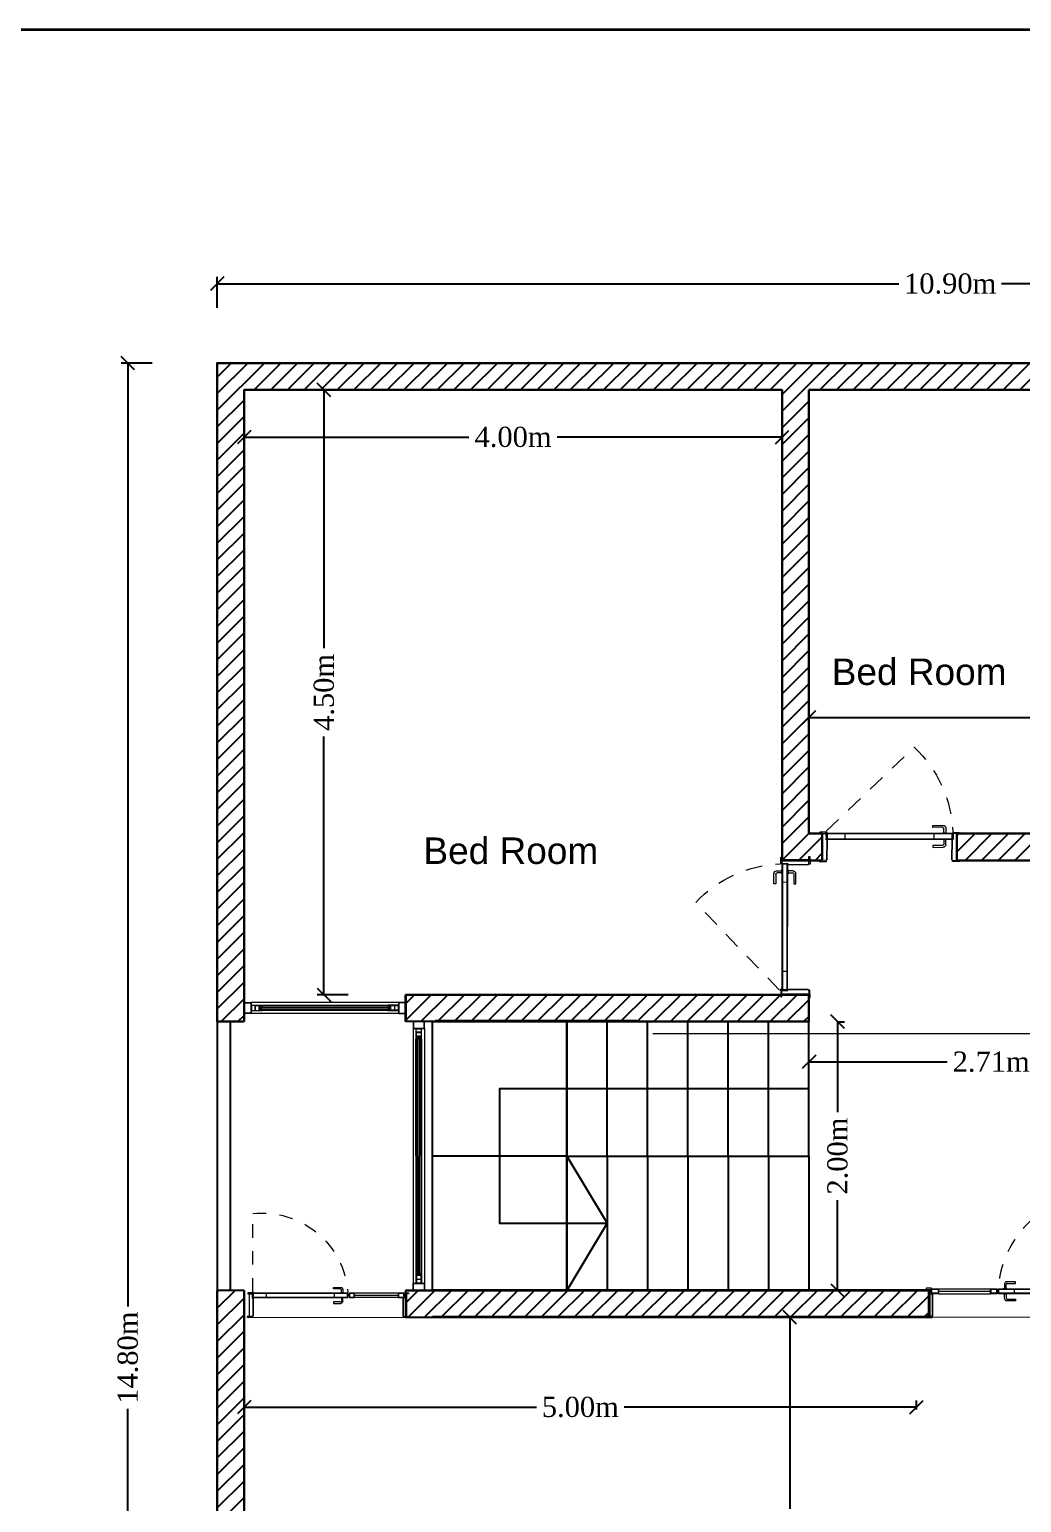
# Model space of a CAD drawing. Header units: millimetres. Extents: x 860 to 1444, y -43 to 267.
# Drawn here: x 1240.67 to 1248.05, y 204.39 to 215.35 of the extents above; entities that cross this region are included whole.
import ezdxf

# ---------------------------------------------------------------- set-up
doc = ezdxf.new("R2010")
doc.units = ezdxf.units.MM
doc.header["$MEASUREMENT"] = 0
doc.linetypes.add('HIDDEN', pattern=[0.375, 0.25, -0.125])
for name, color, linetype, lineweight in [('Doors', 252, 'Continuous', 9), ('HATCH', 252, 'Continuous', 5), ('WALL', 7, 'Continuous', 30)]:
    doc.layers.add(name, color=color, linetype=linetype, lineweight=lineweight)
doc.layers.add('windows', color=252, linetype='Continuous')
doc.styles.add('Peshawa CENTER', font='times.ttf', dxfattribs={"height": 0.15})
doc.dimstyles.new('Peshawa', dxfattribs={"dimtxt": 0.15, "dimasz": 0.1, "dimexe": 0.05, "dimexo": 0.25, "dimgap": 0.05, "dimtad": 0, "dimtoh": 1, "dimzin": 0, "dimdsep": 46, "dimtxsty": 'Peshawa CENTER', "dimblk": 'OBLIQUE', "dimcen": 0.09, "dimclrd": 251, "dimclre": 251, "dimclrt": 7, "dimadec": 0, "dimazin": 0, "dimtfac": 1, "dimtofl": 0, "dimtmove": 0, "dimatfit": 3, "dimldrblk": 'NONE', "dimfxl": 0, "dimtolj": 1, "dimtzin": 0, "dimarcsym": 0})

# ---------------------------------------------------------------- blocks, each defined once
blk = doc.blocks.new('*U448')
at = {"layer": 'windows', "color": 253, "lineweight": 9}
for p, q in [((0, 0.823), (0.001, 1.898)), ((0.061, 1.898), (0.062, 1.898)), ((0.082, 0.823), (0.082, 1.898))]:
    blk.add_line(p, q, dxfattribs=at)
at = {"layer": 'windows', "color": 251, "lineweight": 9}
for p, q in [((0.055, 1.832), (0.028, 1.839)), ((0.056, 0.889), (0.029, 0.882))]:
    blk.add_line(p, q, dxfattribs=at)
at = {"layer": 'windows', "linetype": 'Continuous', "lineweight": 9}
for points in [[(0.001, 1.898), (0.001, 1.951), (0.082, 1.951), (0.082, 1.898)], [(0.059, 1.87), (0.059, 1.87), (0.059, 1.896), (0.024, 1.896), (0.024, 1.87)], [(0.024, 1.869), (0.024, 1.869), (0.024, 1.869), (0.024, 1.869), (0.024, 1.841), (0.024, 1.841), (0.059, 1.841), (0.059, 1.841), (0.059, 1.869), (0.059, 1.841), (0.059, 1.869), (0.059, 1.869), (0.059, 1.869), (0.059, 1.869), (0.059, 1.869), (0.059, 1.869), (0.024, 1.869), (0.024, 1.869), (0.024, 1.869), (0.024, 1.869)], [(0.028, 1.832), (0.055, 1.832), (0.055, 1.839), (0.028, 1.839)], [(0.025, 0.852), (0.025, 0.852), (0.025, 0.852), (0.025, 0.852), (0.025, 0.88), (0.025, 0.88), (0.06, 0.88), (0.06, 0.88), (0.06, 0.852), (0.06, 0.88), (0.06, 0.852), (0.06, 0.852), (0.06, 0.852), (0.06, 0.852), (0.06, 0.852), (0.06, 0.852), (0.025, 0.852), (0.025, 0.852), (0.025, 0.852), (0.025, 0.852)], [(0.029, 0.889), (0.056, 0.889), (0.056, 0.882), (0.029, 0.882)], [(0, 0.823), (0, 0.77), (0.083, 0.77), (0.082, 0.823)], [(0.06, 0.851), (0.06, 0.851), (0.06, 0.825), (0.025, 0.825), (0.025, 0.851)]]:
    blk.add_lwpolyline(points, close=True, dxfattribs=at)
for points in [[(0.003, 1.904), (0.003, 1.946, -0.414214), (0.006, 1.948), (0.077, 1.948, -0.414214), (0.08, 1.946), (0.08, 1.903, -0.414214), (0.077, 1.901), (0.006, 1.901, -0.414214)], [(0.003, 0.818), (0.003, 0.776, 0.414214), (0.005, 0.773), (0.077, 0.773, 0.414214), (0.08, 0.776), (0.08, 0.818, 0.414214), (0.077, 0.82), (0.005, 0.82, 0.414214)]]:
    blk.add_lwpolyline(points, format="xyb", close=True, dxfattribs=at)
for points in [[(0.062, 1.898), (0.062, 1.839), (0.062, 1.819), (0.058, 1.819), (0.058, 1.822), (0.059, 1.822), (0.059, 1.839), (0.024, 1.839), (0.024, 1.822), (0.025, 1.822), (0.025, 1.819), (0.021, 1.819), (0.021, 1.839), (0.021, 1.898), (0.062, 1.898), (0.024, 1.898)], [(0.063, 0.823), (0.063, 0.882), (0.063, 0.902), (0.059, 0.902), (0.059, 0.899), (0.06, 0.899), (0.06, 0.882), (0.025, 0.882), (0.025, 0.899), (0.026, 0.899), (0.026, 0.902), (0.022, 0.902), (0.022, 0.882), (0.022, 0.823), (0.063, 0.823), (0.025, 0.823)]]:
    blk.add_lwpolyline(points, dxfattribs=at)
at = {"layer": 'windows', "color": 251, "lineweight": 9}
for points in [[(0.055, 1.839), (0.028, 1.832)], [(0.056, 0.882), (0.029, 0.889)]]:
    blk.add_lwpolyline(points, dxfattribs=at)
at = {"layer": 'windows', "lineweight": 9}
for points in [[(0.029, 0.889), (0.028, 1.832), (0.036, 1.832), (0.037, 0.889)], [(0.056, 0.889), (0.055, 1.832), (0.047, 1.832), (0.048, 0.889)]]:
    blk.add_lwpolyline(points, close=True, dxfattribs=at)
at = {"layer": 'windows', "color": 251, "lineweight": 9}
for points in [[(0.047, 1.832), (0.036, 1.832), (0.036, 1.823), (0.047, 1.823)], [(0.046, 1.831), (0.038, 1.831), (0.038, 1.825), (0.046, 1.825)], [(0.048, 0.898), (0.037, 0.898), (0.037, 0.889), (0.048, 0.889)], [(0.046, 0.897), (0.038, 0.897), (0.038, 0.89), (0.046, 0.89)]]:
    blk.add_lwpolyline(points, close=True, dxfattribs=at)
at = {"layer": 'windows', "color": 253, "lineweight": 9}
for points in [[(0.022, 0.902), (0.021, 1.819)], [(0.062, 1.819), (0.063, 0.902)]]:
    blk.add_lwpolyline(points, dxfattribs=at)
at = {"layer": 'windows', "color": 251, "lineweight": 9}
for centre, start, end in [((0.025, 1.816), 2.8792, 86.4084), ((0.058, 1.816), 93.6446, 177.1737), ((0.026, 0.905), 273.6446, 357.1737), ((0.059, 0.905), 182.8792, 266.4084)]:
    blk.add_arc(centre, 0.00351, start, end, dxfattribs=at)
blk = doc.blocks.new('*U133')
at = {"layer": 'Doors', "ltscale": 5}
for p, q in [((0.057, 0.925), (0.057, 0.774)), ((0.986, 0.921), (0.986, 0.769))]:
    blk.add_line(p, q, dxfattribs=at)
at = {"layer": 'Doors'}
for p, q in [((0.191, 0.772, 0), (0.191, 0.729, 0)), ((0.854, 0.768, 0), (0.854, 0.725, 0))]:
    blk.add_line(p, q, dxfattribs=at)
at = {"layer": 'Doors', "linetype": 'Continuous'}
for p, q in [((0.844, 0.814), (0.844, 0.829)), ((0.844, 0.829), (0.92, 0.828)), ((0.915, 0.814), (0.844, 0.814)), ((0.946, 0.771), (0.918, 0.771)), ((0.918, 0.771), (0.918, 0.768)), ((0.925, 0.771), (0.925, 0.804)), ((0.939, 0.809), (0.939, 0.771)), ((0.946, 0.771), (0.946, 0.768)), ((0.915, 0.679), (0.843, 0.68)), ((0.843, 0.68), (0.843, 0.665)), ((0.843, 0.665), (0.92, 0.665)), ((0.917, 0.722), (0.917, 0.725)), ((0.946, 0.722), (0.917, 0.722)), ((0.925, 0.722), (0.924, 0.689)), ((0.939, 0.684), (0.939, 0.722)), ((0.946, 0.722), (0.946, 0.725))]:
    blk.add_line(p, q, dxfattribs=at)
at = {"layer": 'Doors', "linetype": 'HIDDEN', "ltscale": 0.5}
blk.add_line((0.052, 0.711, 0), (0.7, 0.085), dxfattribs=at)
at = {"layer": 'Doors'}
for points in [[(0.053, 0.929), (-0.002, 0.93), (-0.002, 0.939), (0.053, 0.938)], [(0.99, 0.925), (1.046, 0.924), (1.046, 0.933), (0.991, 0.934)], [(0.991, 0.725), (0.054, 0.73), (0.054, 0.772), (0.992, 0.768)], [(0.988, 0.728), (0.057, 0.733), (0.057, 0.769), (0.988, 0.764)], [(0.002, 0.73), (0.048, 0.73), (0.048, 0.721), (0.002, 0.721)], [(1.04, 0.725), (0.994, 0.725), (0.994, 0.716), (1.04, 0.716)]]:
    blk.add_lwpolyline(points, close=True, dxfattribs=at)
at = {"layer": 'Doors', "ltscale": 5}
for points in [[(0.048, 0.73), (0.048, 0.73), (0.049, 0.774), (0.057, 0.774), (0.057, 0.925), (0.053, 0.925), (0.053, 0.929), (0.022, 0.93), (0.021, 0.73), (0.048, 0.73)], [(0.994, 0.725), (0.994, 0.725), (0.994, 0.769), (0.986, 0.769), (0.986, 0.921), (0.99, 0.921), (0.99, 0.925), (1.022, 0.925), (1.021, 0.725), (0.994, 0.725)]]:
    blk.add_lwpolyline(points, dxfattribs=at)
at = {"layer": 'Doors', "linetype": 'Continuous'}
blk.add_lwpolyline([(0.052, 0.777, 0.414214), (0.051, 0.776), (0.051, 0.768, 0.414214), (0.052, 0.767), (0.054, 0.767, 0.414214), (0.055, 0.768), (0.055, 0.776, 0.414214), (0.054, 0.777)], format="xyb", close=True, dxfattribs=at)
blk.add_circle((0.052, 0.723), 0.00573, dxfattribs=at)
for centre, radius, start, end in [((0.915, 0.804), 0.00955, 359.71, 89.71), ((0.92, 0.809, 0), 0.0191, 359.71, 89.71), ((0.915, 0.689), 0.00955, 269.71, 359.71), ((0.92, 0.684, 0), 0.0191, 269.71, 359.71)]:
    blk.add_arc(centre, radius, start, end, dxfattribs=at)
at = {"layer": 'Doors', "linetype": 'HIDDEN', "ltscale": 0.5}
blk.add_arc((0.087, 0.751), 0.905, 312.6237, 357.7301, dxfattribs=at)
blk = doc.blocks.new('_Oblique')
at = {"color": 0, "linetype": 'ByBlock', "lineweight": -2}
blk.add_line((-0.5, -0.5), (0.5, 0.5), dxfattribs=at)
blk = doc.blocks.new('*D434')
at = {"layer": 'Defpoints', "color": 0, "transparency": 16777216}
for p in [(1242.266, 212.669), (1246.266, 212.669), (1242.266, 212.319)]:
    blk.add_point(p, dxfattribs=at)
at = {"layer": 'HATCH', "color": 251, "lineweight": -2, "transparency": 16777216}
for p, q in [((1242.266, 212.419), (1242.266, 212.269)), ((1242.266, 212.319), (1243.938, 212.319)), ((1246.266, 212.319), (1244.593, 212.319)), ((1246.266, 212.419), (1246.266, 212.269))]:
    blk.add_line(p, q, dxfattribs=at)
at = {"layer": 'HATCH', "color": 251, "lineweight": -2, "transparency": 16777216, "xscale": 0.1, "yscale": 0.1, "zscale": 0.1, "rotation": 180}
blk.add_blockref('_Oblique', (1242.266, 212.319), dxfattribs=at)
at = {"layer": 'HATCH', "color": 251, "lineweight": -2, "transparency": 16777216, "xscale": 0.1, "yscale": 0.1, "zscale": 0.1}
blk.add_blockref('_Oblique', (1246.266, 212.319), dxfattribs=at)
at = {"layer": 'HATCH', "color": 7, "transparency": 16777216, "insert": (1244.266, 212.319), "char_height": 0.15, "attachment_point": 5, "style": 'Peshawa CENTER'}
blk.add_mtext('\\A1;4.00m', dxfattribs=at)
blk = doc.blocks.new('_None')
blk = doc.blocks.new('*D453')
at = {"color": 251, "lineweight": -2, "transparency": 16777216}
for p, q in [((1246.465, 210.233), (1246.465, 210.283)), ((1246.465, 210.233), (1248.436, 210.233)), ((1251.063, 210.233), (1249.092, 210.233)), ((1251.063, 210.233), (1251.063, 210.283))]:
    blk.add_line(p, q, dxfattribs=at)
at = {"layer": 'Defpoints', "color": 0, "transparency": 16777216}
for p in [(1246.465, 210.233), (1246.465, 210.171), (1251.063, 210.171)]:
    blk.add_point(p, dxfattribs=at)
at = {"color": 251, "lineweight": -2, "transparency": 16777216, "xscale": 0.1, "yscale": 0.1, "zscale": 0.1, "rotation": 180}
blk.add_blockref('_Oblique', (1246.465, 210.233), dxfattribs=at)
at = {"color": 251, "lineweight": -2, "transparency": 16777216, "xscale": 0.1, "yscale": 0.1, "zscale": 0.1}
blk.add_blockref('_Oblique', (1251.063, 210.233), dxfattribs=at)
at = {"color": 7, "transparency": 16777216, "insert": (1248.764, 210.233), "char_height": 0.15, "attachment_point": 5, "style": 'Peshawa CENTER', "bg_fill": 3, "box_fill_scale": 1.25, "bg_fill_color": 256, "bg_fill_true_color": 13158600, "bg_fill_transparency": 1093740}
blk.add_mtext('\\A1;4.60m', dxfattribs=at)
blk = doc.blocks.new('*D454')
at = {"color": 251, "lineweight": -2, "transparency": 16777216}
for p, q in [((1242.86, 212.669), (1242.81, 212.669)), ((1242.86, 212.669), (1242.86, 210.747)), ((1242.86, 208.169), (1242.86, 210.092)), ((1243.04, 208.169), (1242.81, 208.169))]:
    blk.add_line(p, q, dxfattribs=at)
at = {"layer": 'Defpoints', "color": 0, "transparency": 16777216}
for p in [(1243.082, 212.669), (1242.86, 208.169), (1243.466, 208.169)]:
    blk.add_point(p, dxfattribs=at)
at = {"color": 251, "lineweight": -2, "transparency": 16777216, "xscale": 0.1, "yscale": 0.1, "zscale": 0.1}
for p, rotation in [((1242.86, 212.669), 90), ((1242.86, 208.169), 270)]:
    blk.add_blockref('_Oblique', p, dxfattribs=dict(at, rotation=rotation))
at = {"color": 7, "transparency": 16777216, "insert": (1242.86, 210.419), "char_height": 0.15, "attachment_point": 5, "rotation": 90, "style": 'Peshawa CENTER', "bg_fill": 3, "box_fill_scale": 1.25, "bg_fill_color": 256, "bg_fill_true_color": 13158600, "bg_fill_transparency": 1183084}
blk.add_mtext('\\A1;4.50m', dxfattribs=at)
blk = doc.blocks.new('*U147')
at = {"layer": 'Doors', "linetype": 'HIDDEN', "ltscale": 0.5}
blk.add_line((1.592, 0.954, 0), (1.592, 1.749, 0), dxfattribs=at)
at = {"layer": 'Doors', "ltscale": 5}
for p, q in [((0.06, 0.704), (0.06, 0.886)), ((0.112, 0.893), (0.557, 0.893)), ((1.59, 0.704), (1.59, 0.886)), ((1.594, 0.691), (0.06, 0.691))]:
    blk.add_line(p, q, dxfattribs=at)
at = {"layer": 'Doors', "linetype": 'Continuous'}
for p, q in [((0.668, 0.939), (0.668, 0.936)), ((0.668, 0.939), (0.697, 0.939)), ((0.668, 0.891), (0.668, 0.893)), ((0.668, 0.891), (0.697, 0.891)), ((0.676, 0.977), (0.676, 0.939)), ((0.676, 0.852), (0.676, 0.891)), ((0.69, 0.939), (0.69, 0.973)), ((0.69, 0.891), (0.69, 0.857)), ((0.771, 0.996), (0.695, 0.996)), ((0.697, 0.939), (0.697, 0.936)), ((0.697, 0.891), (0.697, 0.893)), ((0.699, 0.982), (0.771, 0.982)), ((0.771, 0.982), (0.771, 0.996)), ((0.771, 0.833), (0.695, 0.833)), ((0.699, 0.848), (0.771, 0.848)), ((0.771, 0.848), (0.771, 0.833))]:
    blk.add_line(p, q, dxfattribs=at)
at = {"layer": 'Doors'}
for p, q in [((0.761, 0.893, 0), (0.761, 0.936, 0)), ((1.453, 0.893, 0), (1.453, 0.936, 0))]:
    blk.add_line(p, q, dxfattribs=at)
for points in [[(0.005, 0.931), (0.052, 0.931), (0.052, 0.94), (0.005, 0.94)], [(0.052, 0.936), (0.112, 0.936), (0.112, 0.893), (0.052, 0.893)], [(0.055, 0.933), (0.109, 0.933), (0.109, 0.897), (0.055, 0.897)], [(0.557, 0.936), (0.611, 0.936), (0.611, 0.893), (0.557, 0.893)], [(0.561, 0.933), (0.607, 0.933), (0.607, 0.897), (0.561, 0.897)], [(0.623, 0.936), (1.591, 0.936), (1.591, 0.893), (0.623, 0.893)], [(0.627, 0.933), (1.587, 0.933), (1.587, 0.897), (0.627, 0.897)], [(1.644, 0.931), (1.598, 0.931), (1.598, 0.94), (1.644, 0.94)], [(0.056, 0.7), (0, 0.7), (0, 0.691), (0.056, 0.691)], [(1.594, 0.7), (1.649, 0.7), (1.649, 0.691), (1.594, 0.691)]]:
    blk.add_lwpolyline(points, close=True, dxfattribs=at)
at = {"layer": 'Doors', "ltscale": 5}
for points in [[(0.052, 0.931), (0.052, 0.931), (0.052, 0.886), (0.06, 0.886), (0.06, 0.704), (0.056, 0.704), (0.056, 0.7), (0.024, 0.7), (0.024, 0.931), (0.052, 0.931)], [(0.112, 0.936), (0.557, 0.936)], [(0.112, 0.915), (0.557, 0.915)], [(1.598, 0.931), (1.598, 0.931), (1.598, 0.886), (1.59, 0.886), (1.59, 0.704), (1.594, 0.704), (1.594, 0.7), (1.625, 0.7), (1.625, 0.931), (1.598, 0.931)]]:
    blk.add_lwpolyline(points, dxfattribs=at)
at = {"layer": 'Doors', "linetype": 'Continuous'}
for centre in [(0.617, 0.919), (1.592, 0.943)]:
    blk.add_circle(centre, 0.00573, dxfattribs=at)
at = {"layer": 'Doors', "linetype": 'HIDDEN', "ltscale": 0.5}
blk.add_arc((1.497, 0.877), 0.877, 83.7819, 175.5156, dxfattribs=at)
at = {"layer": 'Doors', "linetype": 'Continuous'}
for centre, radius, start, end in [((0.695, 0.977, 0), 0.0191, 90, 180), ((0.699, 0.973), 0.00955, 90, 180), ((0.695, 0.852, 0), 0.0191, 180, 270), ((0.699, 0.857), 0.00955, 180, 270)]:
    blk.add_arc(centre, radius, start, end, dxfattribs=at)
blk = doc.blocks.new('*U460')
at = {"layer": 'windows', "color": 253, "lineweight": 9}
for p, q in [((0, 0.823), (0, 2.683)), ((0.061, 2.683), (0.062, 2.683)), ((0.082, 0.823), (0.082, 2.683))]:
    blk.add_line(p, q, dxfattribs=at)
at = {"layer": 'windows', "color": 251, "lineweight": 9}
for p, q in [((0.055, 2.618), (0.028, 2.624)), ((0.056, 0.889), (0.029, 0.882))]:
    blk.add_line(p, q, dxfattribs=at)
at = {"layer": 'windows', "linetype": 'Continuous', "lineweight": 9}
for points in [[(0, 2.683), (0, 2.736), (0.082, 2.736), (0.082, 2.683)], [(0.059, 2.656), (0.059, 2.656), (0.059, 2.682), (0.024, 2.681), (0.024, 2.656)], [(0.024, 2.654), (0.024, 2.654), (0.024, 2.654), (0.024, 2.654), (0.024, 2.626), (0.024, 2.626), (0.059, 2.626), (0.059, 2.626), (0.059, 2.654), (0.059, 2.626), (0.059, 2.654), (0.059, 2.654), (0.059, 2.654), (0.059, 2.654), (0.059, 2.654), (0.059, 2.654), (0.024, 2.654), (0.024, 2.654), (0.024, 2.654), (0.024, 2.654)], [(0.028, 2.618), (0.055, 2.618), (0.055, 2.624), (0.028, 2.624)], [(0.025, 0.852), (0.025, 0.852), (0.025, 0.852), (0.025, 0.852), (0.025, 0.88), (0.025, 0.88), (0.06, 0.88), (0.06, 0.88), (0.06, 0.852), (0.06, 0.88), (0.06, 0.852), (0.06, 0.852), (0.06, 0.852), (0.06, 0.852), (0.06, 0.852), (0.06, 0.852), (0.025, 0.852), (0.025, 0.852), (0.025, 0.852), (0.025, 0.852)], [(0.029, 0.889), (0.056, 0.889), (0.056, 0.882), (0.029, 0.882)], [(0, 0.823), (0, 0.77), (0.083, 0.77), (0.082, 0.823)], [(0.06, 0.851), (0.06, 0.851), (0.06, 0.825), (0.025, 0.825), (0.025, 0.851)]]:
    blk.add_lwpolyline(points, close=True, dxfattribs=at)
for points in [[(0.003, 2.689), (0.003, 2.731, -0.414214), (0.006, 2.733), (0.077, 2.733, -0.414214), (0.08, 2.731), (0.08, 2.689, -0.414214), (0.077, 2.686), (0.006, 2.686, -0.414214)], [(0.003, 0.818), (0.003, 0.776, 0.414214), (0.005, 0.773), (0.077, 0.773, 0.414214), (0.08, 0.776), (0.08, 0.818, 0.414214), (0.077, 0.82), (0.005, 0.82, 0.414214)]]:
    blk.add_lwpolyline(points, format="xyb", close=True, dxfattribs=at)
for points in [[(0.062, 2.683), (0.062, 2.624), (0.062, 2.605), (0.058, 2.605), (0.058, 2.607), (0.059, 2.607), (0.059, 2.624), (0.024, 2.624), (0.024, 2.607), (0.025, 2.607), (0.025, 2.605), (0.021, 2.605), (0.021, 2.624), (0.021, 2.683), (0.062, 2.683), (0.024, 2.683)], [(0.063, 0.823), (0.063, 0.882), (0.063, 0.902), (0.059, 0.902), (0.059, 0.899), (0.06, 0.899), (0.06, 0.882), (0.025, 0.882), (0.025, 0.899), (0.026, 0.899), (0.026, 0.902), (0.022, 0.902), (0.022, 0.882), (0.022, 0.823), (0.063, 0.823), (0.025, 0.823)]]:
    blk.add_lwpolyline(points, dxfattribs=at)
at = {"layer": 'windows', "color": 253, "lineweight": 9}
for points in [[(0.022, 0.902), (0.021, 2.605)], [(0.062, 2.605), (0.063, 0.902)]]:
    blk.add_lwpolyline(points, dxfattribs=at)
at = {"layer": 'windows', "color": 251, "lineweight": 9}
for points in [[(0.055, 2.624), (0.028, 2.618)], [(0.056, 0.882), (0.029, 0.889)]]:
    blk.add_lwpolyline(points, dxfattribs=at)
at = {"layer": 'windows', "lineweight": 9}
for points in [[(0.029, 0.889), (0.028, 2.618), (0.036, 2.618), (0.037, 0.889)], [(0.056, 0.889), (0.055, 2.618), (0.047, 2.618), (0.048, 0.889)]]:
    blk.add_lwpolyline(points, close=True, dxfattribs=at)
at = {"layer": 'windows', "color": 251, "lineweight": 9}
for points in [[(0.047, 2.618), (0.036, 2.618), (0.036, 2.609), (0.047, 2.609)], [(0.045, 2.616), (0.038, 2.616), (0.038, 2.61), (0.045, 2.61)], [(0.048, 0.898), (0.037, 0.898), (0.037, 0.889), (0.048, 0.889)], [(0.046, 0.897), (0.038, 0.897), (0.038, 0.89), (0.046, 0.89)]]:
    blk.add_lwpolyline(points, close=True, dxfattribs=at)
for centre, start, end in [((0.025, 2.601), 2.8792, 86.4084), ((0.058, 2.601), 93.6446, 177.1737), ((0.026, 0.905), 273.6446, 357.1737), ((0.059, 0.905), 182.8792, 266.4084)]:
    blk.add_arc(centre, 0.00351, start, end, dxfattribs=at)
blk = doc.blocks.new('*D462')
at = {"color": 251, "lineweight": -2, "transparency": 16777216}
for p, q in [((1246.324, 205.769), (1246.274, 205.769)), ((1246.324, 205.769), (1246.324, 204.344)), ((1246.324, 202.269), (1246.324, 203.694)), ((1246.324, 202.269), (1246.274, 202.269))]:
    blk.add_line(p, q, dxfattribs=at)
at = {"layer": 'Defpoints', "color": 0, "transparency": 16777216}
for p in [(1246.495, 205.769), (1246.324, 202.269), (1246.495, 202.269)]:
    blk.add_point(p, dxfattribs=at)
at = {"color": 251, "lineweight": -2, "transparency": 16777216, "xscale": 0.1, "yscale": 0.1, "zscale": 0.1}
for p, rotation in [((1246.324, 205.769), 90), ((1246.324, 202.269), 270)]:
    blk.add_blockref('_Oblique', p, dxfattribs=dict(at, rotation=rotation))
at = {"color": 7, "transparency": 16777216, "insert": (1246.324, 204.019), "char_height": 0.15, "attachment_point": 5, "rotation": 90, "style": 'Peshawa CENTER', "bg_fill": 3, "box_fill_scale": 1.25, "bg_fill_color": 256, "bg_fill_true_color": 13158600, "bg_fill_transparency": 493108}
blk.add_mtext('\\A1;3.50m', dxfattribs=at)
blk = doc.blocks.new('*D463')
at = {"color": 251, "lineweight": -2, "transparency": 16777216}
for p, q in [((1242.266, 205.082), (1242.266, 205.151)), ((1242.266, 205.101), (1244.442, 205.101)), ((1247.266, 205.101), (1245.09, 205.101)), ((1247.266, 205.082), (1247.266, 205.151))]:
    blk.add_line(p, q, dxfattribs=at)
at = {"layer": 'Defpoints', "color": 0, "transparency": 16777216}
for p in [(1247.266, 205.101), (1242.266, 204.832), (1247.266, 204.832)]:
    blk.add_point(p, dxfattribs=at)
at = {"color": 251, "lineweight": -2, "transparency": 16777216, "xscale": 0.1, "yscale": 0.1, "zscale": 0.1, "rotation": 180}
blk.add_blockref('_Oblique', (1242.266, 205.101), dxfattribs=at)
at = {"color": 251, "lineweight": -2, "transparency": 16777216, "xscale": 0.1, "yscale": 0.1, "zscale": 0.1}
blk.add_blockref('_Oblique', (1247.266, 205.101), dxfattribs=at)
at = {"color": 7, "transparency": 16777216, "insert": (1244.766, 205.101), "char_height": 0.15, "attachment_point": 5, "style": 'Peshawa CENTER', "bg_fill": 3, "box_fill_scale": 1.25, "bg_fill_color": 256, "bg_fill_true_color": 13158600, "bg_fill_transparency": 1260240}
blk.add_mtext('\\A1;5.00m', dxfattribs=at)
blk = doc.blocks.new('*D472')
at = {"color": 251, "lineweight": -2, "transparency": 16777216}
for p, q in [((1246.679, 207.969), (1246.729, 207.969)), ((1246.679, 207.969), (1246.679, 207.296)), ((1246.679, 205.969), (1246.679, 206.642)), ((1246.679, 205.969), (1246.729, 205.969))]:
    blk.add_line(p, q, dxfattribs=at)
at = {"layer": 'Defpoints', "color": 0, "transparency": 16777216}
for p in [(1246.466, 207.969), (1246.466, 205.969), (1246.679, 205.969)]:
    blk.add_point(p, dxfattribs=at)
at = {"color": 251, "lineweight": -2, "transparency": 16777216, "xscale": 0.1, "yscale": 0.1, "zscale": 0.1}
for p, rotation in [((1246.679, 207.969), 90), ((1246.679, 205.969), 270)]:
    blk.add_blockref('_Oblique', p, dxfattribs=dict(at, rotation=rotation))
at = {"color": 7, "transparency": 16777216, "insert": (1246.679, 206.969), "char_height": 0.15, "attachment_point": 5, "rotation": 90, "style": 'Peshawa CENTER', "bg_fill": 3, "box_fill_scale": 1.25, "bg_fill_color": 256, "bg_fill_true_color": 13158600, "bg_fill_transparency": 1362940}
blk.add_mtext('\\A1;2.00m', dxfattribs=at)
blk = doc.blocks.new('*D473')
at = {"color": 251, "lineweight": -2, "transparency": 16777216}
for p, q in [((1246.466, 207.67), (1246.466, 207.72)), ((1249.176, 207.67), (1249.176, 207.72)), ((1246.466, 207.67), (1247.494, 207.67)), ((1249.176, 207.67), (1248.148, 207.67))]:
    blk.add_line(p, q, dxfattribs=at)
at = {"layer": 'Defpoints', "color": 0, "transparency": 16777216}
for p in [(1246.466, 207.67), (1246.466, 207.669), (1249.176, 207.669)]:
    blk.add_point(p, dxfattribs=at)
at = {"color": 251, "lineweight": -2, "transparency": 16777216, "xscale": 0.1, "yscale": 0.1, "zscale": 0.1, "rotation": 180}
blk.add_blockref('_Oblique', (1246.466, 207.67), dxfattribs=at)
at = {"color": 251, "lineweight": -2, "transparency": 16777216, "xscale": 0.1, "yscale": 0.1, "zscale": 0.1}
blk.add_blockref('_Oblique', (1249.176, 207.67), dxfattribs=at)
at = {"color": 7, "transparency": 16777216, "insert": (1247.821, 207.67), "char_height": 0.15, "attachment_point": 5, "style": 'Peshawa CENTER', "bg_fill": 3, "box_fill_scale": 1.25, "bg_fill_color": 256, "bg_fill_true_color": 13158600, "bg_fill_transparency": 1086396}
blk.add_mtext('\\A1;2.71m', dxfattribs=at)
blk = doc.blocks.new('*D478')
at = {"color": 251, "lineweight": -2, "transparency": 16777216}
for p, q in [((1242.066, 213.28), (1242.066, 213.51)), ((1242.066, 213.46), (1247.144, 213.46)), ((1252.966, 213.46), (1247.888, 213.46)), ((1252.966, 213.28), (1252.966, 213.51))]:
    blk.add_line(p, q, dxfattribs=at)
at = {"layer": 'Defpoints', "color": 0, "transparency": 16777216}
for p in [(1252.966, 213.46), (1242.066, 212.869), (1252.966, 212.869)]:
    blk.add_point(p, dxfattribs=at)
at = {"color": 251, "lineweight": -2, "transparency": 16777216, "xscale": 0.1, "yscale": 0.1, "zscale": 0.1, "rotation": 180}
blk.add_blockref('_Oblique', (1242.066, 213.46), dxfattribs=at)
at = {"color": 251, "lineweight": -2, "transparency": 16777216, "xscale": 0.1, "yscale": 0.1, "zscale": 0.1}
blk.add_blockref('_Oblique', (1252.966, 213.46), dxfattribs=at)
at = {"color": 7, "transparency": 16777216, "insert": (1247.516, 213.46), "char_height": 0.15, "attachment_point": 5, "style": 'Peshawa CENTER', "bg_fill": 3, "box_fill_scale": 1.25, "bg_fill_color": 256, "bg_fill_true_color": 13158600, "bg_fill_transparency": 1456176}
blk.add_mtext('\\A1;10.90m', dxfattribs=at)
blk = doc.blocks.new('*D479')
at = {"color": 251, "lineweight": -2, "transparency": 16777216}
for p, q in [((1241.582, 212.869), (1241.352, 212.869)), ((1241.402, 212.869), (1241.402, 205.841)), ((1241.402, 198.069), (1241.402, 205.097)), ((1241.582, 198.069), (1241.352, 198.069))]:
    blk.add_line(p, q, dxfattribs=at)
at = {"layer": 'Defpoints', "color": 0, "transparency": 16777216}
for p in [(1242.066, 212.869), (1241.402, 198.069), (1242.066, 198.069)]:
    blk.add_point(p, dxfattribs=at)
at = {"color": 251, "lineweight": -2, "transparency": 16777216, "xscale": 0.1, "yscale": 0.1, "zscale": 0.1}
for p, rotation in [((1241.402, 212.869), 90), ((1241.402, 198.069), 270)]:
    blk.add_blockref('_Oblique', p, dxfattribs=dict(at, rotation=rotation))
at = {"color": 7, "transparency": 16777216, "insert": (1241.402, 205.469), "char_height": 0.15, "attachment_point": 5, "rotation": 90, "style": 'Peshawa CENTER', "bg_fill": 3, "box_fill_scale": 1.25, "bg_fill_color": 256, "bg_fill_true_color": 13158600, "bg_fill_transparency": 1447196}
blk.add_mtext('\\A1;14.80m', dxfattribs=at)

msp = doc.modelspace()

# ---------------------------------------------------------------- hatches: boundary and pattern name
h = msp.add_hatch()
h.set_pattern_fill('ANSI31', color=256, scale=0.7, style=0)
h.paths.add_polyline_path([(1252.9657, 212.86924), (1242.0657, 212.86924), (1242.0657, 207.96924), (1242.2657, 207.96924), (1242.2657, 208.02915), (1242.26567, 208.02915), (1242.2657, 208.11255), (1242.2657, 212.66924), (1246.2657, 212.66924), (1246.2657, 209.17291), (1246.46484, 209.17291), (1246.46484, 209.19704), (1246.47377, 209.19704), (1246.47377, 209.16924), (1246.54075, 209.16924), (1246.54075, 209.16929), (1246.56488, 209.16929), (1246.56488, 209.36924), (1246.54594, 209.36924), (1246.46488, 209.36924), (1246.46488, 212.66924), (1250.96488, 212.66924), (1252.7657, 212.66924), (1252.7657, 211.16924), (1250.96488, 211.16924), (1250.96488, 210.96924), (1251.0632, 210.96924), (1251.0632, 210.97194), (1251.14661, 210.97191), (1251.1466, 210.96924), (1252.9657, 210.96924), (1252.9657, 211.16924)])
h = msp.add_hatch()
h.set_pattern_fill('ANSI31', color=256, scale=0.7, style=0)
h.paths.add_polyline_path([(1251.04671, 209.36924), (1250.79138, 209.36924), (1250.79138, 209.16924), (1250.96488, 209.16924), (1251.04488, 209.16924), (1251.04488, 208.78183), (1251.0632, 208.78183), (1251.0632, 208.78186), (1251.14661, 208.78183), (1251.16488, 208.78183), (1251.16488, 209.16924), (1251.16488, 209.269)])
h.paths.add_polyline_path([(1250.6457, 209.36924), (1247.56488, 209.36924), (1247.56488, 209.16929), (1247.58901, 209.16929), (1247.58901, 209.16929), (1249.17618, 209.16926), (1249.17618, 208.78924), (1249.29618, 208.78924), (1249.29618, 209.16926), (1250.6457, 209.16924)])
h = msp.add_hatch()
h.set_pattern_fill('ANSI31', color=256, scale=0.7, style=0)
h.paths.add_polyline_path([(1246.4657, 208.14878), (1246.46484, 208.14878), (1246.46484, 208.16924), (1246.26488, 208.16924), (1246.26488, 208.15397), (1246.25596, 208.15397), (1246.25596, 208.16924), (1245.92566, 208.16924), (1243.4657, 208.16924), (1243.4657, 208.11265), (1243.46836, 208.11265), (1243.4684, 208.02854), (1243.4657, 208.02854), (1243.4657, 207.96924), (1243.52364, 207.96924), (1243.52364, 207.9719), (1243.60775, 207.97194), (1243.60776, 207.96924), (1243.6657, 207.96924), (1244.6657, 207.96924), (1246.2657, 207.96924), (1246.4657, 207.96924)])
h = msp.add_hatch()
h.set_pattern_fill('ANSI31', color=256, scale=0.7, style=0)
h.paths.add_polyline_path([(1242.2657, 205.96924), (1242.0657, 205.96924), (1242.0657, 202.06924), (1242.2657, 202.06924), (1242.2657, 202.12915), (1242.26567, 202.12915), (1242.2657, 202.21255), (1242.2657, 202.26924)])
h = msp.add_hatch()
h.set_pattern_fill('ANSI31', color=256, scale=0.7, style=0)
h.paths.add_polyline_path([(1247.3537, 205.96924), (1243.6657, 205.96924), (1243.60722, 205.96924), (1243.60722, 205.96921), (1243.52381, 205.96924), (1243.4657, 205.96924), (1243.4657, 205.9502), (1243.48915, 205.95019), (1243.48915, 205.94368), (1243.47533, 205.94368), (1243.47528, 205.77536), (1243.49289, 205.77536), (1243.49289, 205.76924), (1243.6657, 205.76924), (1247.33279, 205.76924), (1247.33279, 205.77662), (1247.35375, 205.77663)])

# ---------------------------------------------------------------- linework, layer by layer
for p, q in [((1242.0657, 207.96924), (1242.0657, 205.96924)), ((1242.1657, 205.96924), (1242.1657, 207.96924)), ((1243.6657, 207.96924), (1243.4657, 207.96924)), ((1243.6657, 205.96924), (1243.6657, 207.96924)), ((1244.6657, 206.96924), (1244.6657, 207.96924)), ((1244.9657, 206.96924), (1244.9657, 207.96924)), ((1245.2657, 206.96924), (1245.2657, 207.96924)), ((1245.5657, 206.96924), (1245.5657, 207.96924)), ((1245.8657, 206.96924), (1245.8657, 207.96924)), ((1246.1657, 206.96924), (1246.1657, 207.96924)), ((1246.4657, 206.96924), (1246.4657, 207.96924)), ((1244.6657, 206.96924), (1244.6657, 205.96924)), ((1244.6657, 206.96924), (1246.4657, 206.96924)), ((1244.9657, 206.96924), (1244.9657, 205.96924)), ((1245.2657, 206.96924), (1245.2657, 205.96924)), ((1245.5657, 206.96924), (1245.5657, 205.96924)), ((1245.8657, 206.96924), (1245.8657, 205.96924)), ((1246.1657, 206.96924), (1246.1657, 205.96924)), ((1246.4657, 206.96924), (1246.4657, 205.96924)), ((1242.2657, 205.96924), (1242.0657, 205.96924)), ((1243.6657, 205.96924), (1243.4657, 205.96924)), ((1243.4657, 205.96924), (1243.4657, 205.76924)), ((1247.3657, 205.76924), (1247.3657, 205.96924)), ((1243.4657, 205.76924), (1243.6657, 205.76924))]:
    msp.add_line(p, q)
at = {"lineweight": 35}
for p, q in [((1247.3657, 205.96924), (1243.6657, 205.96924)), ((1247.3657, 205.76924), (1243.6657, 205.76924))]:
    msp.add_line(p, q, dxfattribs=at)
for points in [[(1246.96488, 212.66924), (1250.96488, 212.66924)], [(1243.6657, 207.96924), (1244.6657, 207.96924), (1244.6657, 206.96924), (1243.6657, 206.96924)], [(1243.4657, 205.96924), (1244.6657, 205.96924), (1244.6657, 206.96924), (1243.6657, 206.96924)], [(1244.6657, 206.96924), (1244.9657, 206.46924), (1244.6657, 205.96924)]]:
    msp.add_lwpolyline(points)
msp.add_lwpolyline([(1243.4657, 208.16924), (1243.4657, 207.96924)], dxfattribs=at)
at = {"layer": 'HATCH', "color": 18, "true_color": 0x000000}
for p, q in [((1247.56488, 209.36924), (1247.56488, 209.16924)), ((1246.46488, 208.07972), (1246.46488, 208.07963)), ((1243.6857, 207.97972), (1245.1857, 207.97972)), ((1245.3057, 207.87972), (1248.4657, 207.87972))]:
    msp.add_line(p, q, dxfattribs=at)
at = {"layer": 'WALL'}
for p, q in [((1246.2657, 209.16924), (1246.2657, 212.66924)), ((1246.46488, 212.66924), (1246.46488, 209.36924)), ((1246.46488, 209.36924), (1246.56488, 209.36924)), ((1246.56488, 209.36924), (1246.56488, 209.16924)), ((1246.56488, 209.16924), (1246.2657, 209.16924)), ((1246.2657, 208.16924), (1243.4657, 208.16924)), ((1242.2657, 207.96924), (1242.0657, 207.96924)), ((1246.2657, 207.96924), (1243.6657, 207.96924))]:
    msp.add_line(p, q, dxfattribs=at)
for points in [[(1252.9657, 210.96924), (1252.9657, 212.86924), (1242.0657, 212.86924), (1242.0657, 207.96924)], [(1246.2657, 212.66924), (1242.2657, 212.66924), (1242.2657, 207.96924)], [(1250.96488, 212.66924), (1246.46488, 212.66924)], [(1249.17618, 209.16926), (1247.5648, 209.16929), (1247.5648, 209.36924), (1251.16488, 209.36924), (1251.16488, 209.36924)], [(1246.2657, 207.96924), (1246.4657, 207.96924), (1246.4657, 208.16924), (1245.92566, 208.16924)], [(1242.0657, 205.96924), (1242.0657, 202.06924)], [(1242.2657, 205.96924), (1242.2657, 202.26924)]]:
    msp.add_lwpolyline(points, dxfattribs=at)

# ---------------------------------------------------------------- block references
at = {"layer": 'Doors', "xscale": -1}
for p, rotation in [((1246.54763, 210.09904), 179.7099909437646), ((1245.53508, 208.15566), 269.7099909437758)]:
    msp.add_blockref('*U133', p, dxfattribs=dict(at, rotation=rotation))
at = {"layer": 'Doors'}
for p, xscale, yscale, zscale, rotation in [((1247.33295, 205.16842), 0.8688232107517397, 0.8688232107517397, 0.8688232107517397, 0.01526140569811119), ((1243.49276, 205.26447), -0.7298114970316286, 0.7298114970314664, 0.7298114970314628, 359.984738594302)]:
    msp.add_blockref('*U147', p, dxfattribs=dict(at, xscale=xscale, yscale=yscale, zscale=zscale, rotation=rotation))
at = {"layer": 'windows'}
for name, p, xscale, yscale, zscale, rotation in [('*U448', (1244.25322, 208.02858), 1.018804115839317, 1.018804115839317, 1.018804115839317, 90.00009772632082), ('*U460', (1243.60771, 208.75677), 1.01880411583932, 1.01880411583932, 1.01880411583932, 180.0000977263208)]:
    msp.add_blockref(name, p, dxfattribs=dict(at, xscale=xscale, yscale=yscale, zscale=zscale, rotation=rotation))

# ---------------------------------------------------------------- texts
at = {"char_height": 0.1969056, "attachment_point": 1, "style": 'Peshawa CENTER'}
for insert in [(1246.63523, 210.67085), (1243.59958, 209.33944)]:
    msp.add_mtext_dynamic_manual_height_columns('{\\fArial|b0|i0|c0|p34;Bed Room}', width=4.5809703, gutter_width=1.14459, heights=[0], dxfattribs=dict(at, insert=insert))

# ---------------------------------------------------------------- dimensions: what is measured, and where the dimension line sits
at = {"layer": 'HATCH', "color": 18, "true_color": 0x000000}
dim = msp.add_linear_dim(base=(1242.2657, 212.31891), p1=(1246.2657, 212.66924), p2=(1242.2657, 212.66924), angle=180, dimstyle='Peshawa', override={"dimpost": 'm'}, dxfattribs=at)
dim.commit()
dim.dimension.update_dxf_attribs({"geometry": '*D434', "text_midpoint": (1244.2657, 212.31891)})

# ---------------------------------------------------------------- next in the draw order: dimensions: what is measured, and where the dimension line sits
for base, p1, p2, picture, middle in [((1252.9657, 213.45975), (1242.0657, 212.86924), (1252.9657, 212.86924), '*D478', (1247.5157, 213.45975)), ((1246.46488, 210.23271), (1251.06288, 210.17058), (1246.46488, 210.17058), '*D453', (1248.76388, 210.23271))]:
    dim = msp.add_linear_dim(base=base, p1=p1, p2=p2, dimstyle='Peshawa', override={"dimpost": 'm', "dimfxlon": 1, "dimtfill": 1})
    dim.commit()
    dim.dimension.update_dxf_attribs({"geometry": picture, "text_midpoint": middle})
for base, p1, p2, picture, middle in [((1242.86009, 208.16924), (1243.08237, 212.66924), (1243.4657, 208.16924), '*D454', (1242.86009, 210.41924)), ((1246.67944, 205.96924), (1246.4657, 207.96924), (1246.4657, 205.96924), '*D472', (1246.67944, 206.96924)), ((1246.32379, 202.26924), (1246.49499, 205.76924), (1246.49499, 202.26924), '*D462', (1246.32379, 204.01924))]:
    dim = msp.add_linear_dim(base=base, p1=p1, p2=p2, angle=90, dimstyle='Peshawa', override={"dimpost": 'm', "dimfxlon": 1, "dimtfill": 1})
    dim.commit()
    dim.dimension.update_dxf_attribs({"geometry": picture, "text_midpoint": middle})

# ---------------------------------------------------------------- next in the draw order: linework, layer by layer
msp.add_lwpolyline([(1246.4657, 207.46924), (1244.1657, 207.46924), (1244.1657, 206.46924), (1244.9657, 206.46924)])

# ---------------------------------------------------------------- next in the draw order: dimensions: what is measured, and where the dimension line sits
dim = msp.add_linear_dim(base=(1241.40243, 198.06924), p1=(1242.0657, 212.86924), p2=(1242.0657, 198.06924), angle=90, dimstyle='Peshawa', override={"dimpost": 'm', "dimfxlon": 1, "dimtfill": 1})
dim.commit()
dim.dimension.update_dxf_attribs({"geometry": '*D479', "text_midpoint": (1241.40243, 205.46924)})
for base, p1, p2, picture, middle in [((1246.4657, 207.67014), (1249.17618, 207.66924), (1246.4657, 207.66924), '*D473', (1247.82094, 207.67014)), ((1247.2657, 205.10093), (1242.2657, 204.83208), (1247.2657, 204.83208), '*D463', (1244.7657, 205.10093))]:
    dim = msp.add_linear_dim(base=base, p1=p1, p2=p2, dimstyle='Peshawa', override={"dimpost": 'm', "dimfxlon": 1, "dimtfill": 1})
    dim.commit()
    dim.dimension.update_dxf_attribs({"geometry": picture, "text_midpoint": middle})

# ---------------------------------------------------------------- next in the draw order: linework, layer by layer
at = {"color": 1, "lineweight": 35}
msp.add_lwpolyline([(1219.11403, 215.35185), (1273.03589, 215.35185), (1273.66692, 193.42998), (1219.11403, 193.42998)], close=True, dxfattribs=at)

doc.saveas('drawing.dxf')
